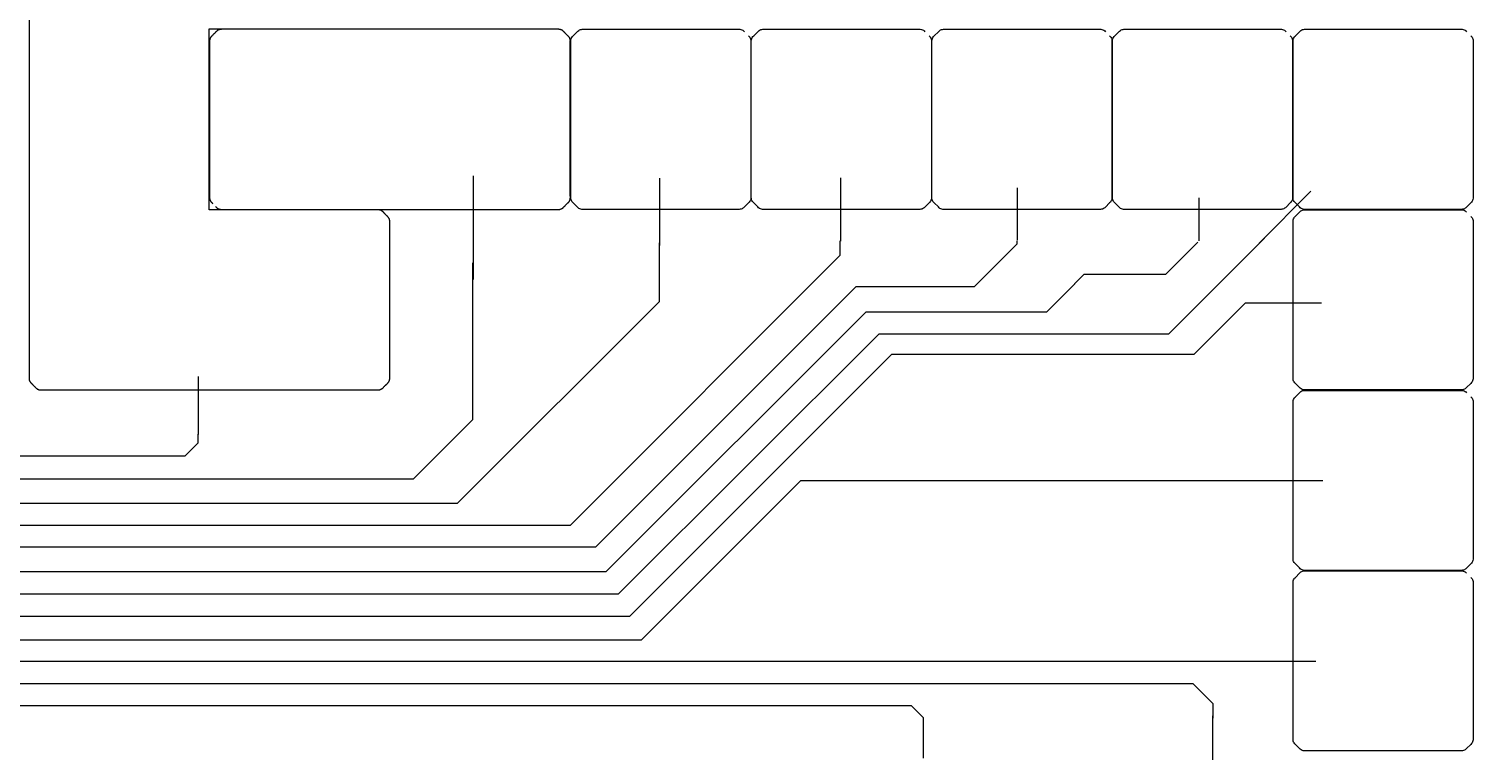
# Model space of a CAD drawing. Header units: millimetres. Extents: x -57500 to 57500, y -57500 to 57500.
# Drawn here: x -15085 to 993, y 1005 to 9047 of the extents above; entities that cross this region are included whole.
import ezdxf

# ---------------------------------------------------------------- set-up
doc = ezdxf.new("R2010")
doc.units = ezdxf.units.MM

msp = doc.modelspace()

# ---------------------------------------------------------------- linework, layer by layer
for p, q in [((-15082.478, 10924.507), (-15082.478, 5155.487)), ((-13077.478, 7032.497), (-13077.478, 9047.497)), ((-13077.478, 9047.497), (-11250.381, 9047.497)), ((-13012.531, 9003.42), (-13015.741, 9000.197)), ((-13009.251, 9006.734), (-13012.531, 9003.42)), ((-13006.016, 9010.032), (-13009.251, 9006.734)), ((-13002.945, 9013.205), (-13006.016, 9010.032)), ((-13000.15, 9016.148), (-13002.945, 9013.205)), ((-12997.627, 9018.828), (-13000.15, 9016.148)), ((-12995.232, 9021.3), (-12997.627, 9018.828)), ((-12992.813, 9023.624), (-12995.232, 9021.3)), ((-12990.216, 9025.859), (-12992.813, 9023.624)), ((-12987.29, 9028.065), (-12990.216, 9025.859)), ((-12983.898, 9030.294), (-12987.29, 9028.065)), ((-12980.082, 9032.519), (-12983.898, 9030.294)), ((-12975.996, 9034.662), (-12980.082, 9032.519)), ((-12971.795, 9036.645), (-12975.996, 9034.662)), ((-12967.634, 9038.388), (-12971.795, 9036.645)), ((-12963.667, 9039.815), (-12967.634, 9038.388)), ((-12960.01, 9040.865), (-12963.667, 9039.815)), ((-12956.584, 9041.576), (-12960.01, 9040.865)), ((-12953.248, 9042.018), (-12956.584, 9041.576)), ((-12949.861, 9042.257), (-12953.248, 9042.018)), ((-12946.282, 9042.362), (-12949.861, 9042.257)), ((-12942.372, 9042.4), (-12946.282, 9042.362)), ((-12938.025, 9042.423), (-12942.372, 9042.4)), ((-12933.228, 9042.438), (-12938.025, 9042.423)), ((-12927.977, 9042.446), (-12933.228, 9042.438)), ((-12922.269, 9042.45), (-12927.977, 9042.446)), ((-12916.101, 9042.451), (-12922.269, 9042.45)), ((-9236.021, 9042.451), (-12916.101, 9042.451)), ((-11250.381, 9047.497), (-11241.998, 9047.495)), ((-11241.998, 9047.495), (-11234.47, 9047.491)), ((-11234.47, 9047.491), (-11227.747, 9047.484)), ((-11227.747, 9047.484), (-11221.781, 9047.474)), ((-11221.781, 9047.474), (-11216.524, 9047.458)), ((-11216.524, 9047.458), (-11211.926, 9047.437)), ((-11211.926, 9047.437), (-11207.939, 9047.409)), ((-11207.939, 9047.409), (-11204.512, 9047.376)), ((-11204.512, 9047.376), (-11201.573, 9047.342)), ((-11201.573, 9047.342), (-11199.042, 9047.317)), ((-11199.042, 9047.317), (-11196.84, 9047.31)), ((-11196.84, 9047.31), (-11194.886, 9047.331)), ((-11194.886, 9047.331), (-11193.103, 9047.387)), ((-11193.103, 9047.387), (-11191.409, 9047.488)), ((-11191.409, 9047.488), (-11189.726, 9047.642)), ((-9225.225, 9042.452), (-9236.021, 9042.451)), ((-9215.704, 9042.454), (-9225.225, 9042.452)), ((-9207.375, 9042.459), (-9215.704, 9042.454)), ((-9200.154, 9042.469), (-9207.375, 9042.459)), ((-9193.959, 9042.484), (-9200.154, 9042.469)), ((-9188.7, 9042.503), (-9193.959, 9042.484)), ((-9184.211, 9042.484), (-9188.7, 9042.503)), ((-9180.266, 9042.36), (-9184.211, 9042.484)), ((-9176.644, 9042.063), (-9180.266, 9042.36)), ((-9173.118, 9041.522), (-9176.644, 9042.063)), ((-9169.466, 9040.67), (-9173.118, 9041.522)), ((-9165.507, 9039.453), (-9169.466, 9040.67)), ((-9161.311, 9037.912), (-9165.507, 9039.453)), ((-9157.039, 9036.118), (-9161.311, 9037.912)), ((-9152.848, 9034.143), (-9157.039, 9036.118)), ((-9148.897, 9032.059), (-9152.848, 9034.143)), ((-9145.345, 9029.938), (-9148.897, 9032.059)), ((-9142.277, 9027.821), (-9145.345, 9029.938)), ((-9139.575, 9025.665), (-9142.277, 9027.821)), ((-9137.086, 9023.415), (-9139.575, 9025.665)), ((-9134.658, 9021.012), (-9137.086, 9023.415)), ((-9132.138, 9018.402), (-9134.658, 9021.012)), ((-9129.378, 9015.529), (-9132.138, 9018.402)), ((-9126.333, 9012.404), (-9129.378, 9015.529)), ((-9123.109, 9009.13), (-9126.333, 9012.404)), ((-9119.823, 9005.815), (-9123.109, 9009.13)), ((-9116.588, 9002.568), (-9119.823, 9005.815)), ((-9025.828, 8970.157), (-8979.694, 9016.291)), ((-8979.694, 9016.291), (-8972.262, 9023.704)), ((-8972.262, 9023.704), (-8964.043, 9030.255)), ((-8964.043, 9030.255), (-8954.926, 9035.538)), ((-8954.926, 9035.538), (-8945.076, 9039.406)), ((-8945.076, 9039.406), (-8934.607, 9041.774)), ((-8934.607, 9041.774), (-8923.912, 9042.501)), ((-8923.912, 9042.501), (-7182.861, 9042.501)), ((-7182.861, 9042.501), (-7171.053, 9042.419)), ((-7171.053, 9042.419), (-7159.365, 9040.624)), ((-7159.365, 9040.624), (-7148.074, 9036.918)), ((-7148.074, 9036.918), (-7137.581, 9031.361)), ((-7137.581, 9031.361), (-7128.193, 9024.179)), ((-7128.193, 9024.179), (-7119.823, 9015.85)), ((-7015.828, 8970.157), (-6969.694, 9016.291)), ((-6969.694, 9016.291), (-6962.262, 9023.704)), ((-6962.262, 9023.704), (-6954.043, 9030.255)), ((-6954.043, 9030.255), (-6944.926, 9035.538)), ((-6944.926, 9035.538), (-6935.076, 9039.406)), ((-6935.076, 9039.406), (-6924.607, 9041.774)), ((-6924.607, 9041.774), (-6913.912, 9042.501)), ((-6913.912, 9042.501), (-5172.861, 9042.501)), ((-5172.861, 9042.501), (-5161.053, 9042.419)), ((-5161.053, 9042.419), (-5149.365, 9040.624)), ((-5149.365, 9040.624), (-5138.074, 9036.918)), ((-5138.074, 9036.918), (-5127.581, 9031.361)), ((-5127.581, 9031.361), (-5118.193, 9024.179)), ((-5118.193, 9024.179), (-5109.823, 9015.85)), ((-5005.828, 8970.157), (-4959.694, 9016.291)), ((-4959.694, 9016.291), (-4952.262, 9023.704)), ((-4952.262, 9023.704), (-4944.043, 9030.255)), ((-4944.043, 9030.255), (-4934.926, 9035.538)), ((-4934.926, 9035.538), (-4925.076, 9039.406)), ((-4925.076, 9039.406), (-4914.607, 9041.774)), ((-4914.607, 9041.774), (-4903.912, 9042.501)), ((-4903.912, 9042.501), (-3162.861, 9042.501)), ((-3162.861, 9042.501), (-3151.053, 9042.419)), ((-3151.053, 9042.419), (-3139.365, 9040.624)), ((-3139.365, 9040.624), (-3128.074, 9036.918)), ((-3128.074, 9036.918), (-3117.581, 9031.361)), ((-3117.581, 9031.361), (-3108.193, 9024.179)), ((-3108.193, 9024.179), (-3099.823, 9015.85)), ((-2995.828, 8970.157), (-2949.694, 9016.291)), ((-2949.694, 9016.291), (-2942.262, 9023.704)), ((-2942.262, 9023.704), (-2934.043, 9030.255)), ((-2934.043, 9030.255), (-2924.926, 9035.538)), ((-2924.926, 9035.538), (-2915.076, 9039.406)), ((-2915.076, 9039.406), (-2904.607, 9041.774)), ((-2904.607, 9041.774), (-2893.912, 9042.501)), ((-2893.912, 9042.501), (-1152.861, 9042.501)), ((-1152.861, 9042.501), (-1141.053, 9042.419)), ((-1141.053, 9042.419), (-1129.365, 9040.624)), ((-1129.365, 9040.624), (-1118.074, 9036.918)), ((-1118.074, 9036.918), (-1107.581, 9031.361)), ((-1107.581, 9031.361), (-1098.193, 9024.179)), ((-1098.193, 9024.179), (-1089.823, 9015.85)), ((-985.828, 8970.157), (-939.694, 9016.291)), ((-939.694, 9016.291), (-932.262, 9023.704)), ((-932.262, 9023.704), (-924.043, 9030.255)), ((-924.043, 9030.255), (-914.926, 9035.538)), ((-914.926, 9035.538), (-905.076, 9039.406)), ((-905.076, 9039.406), (-894.607, 9041.774)), ((-894.607, 9041.774), (-883.912, 9042.501)), ((-883.912, 9042.501), (857.139, 9042.501)), ((857.139, 9042.501), (868.947, 9042.419)), ((868.947, 9042.419), (880.635, 9040.624)), ((880.635, 9040.624), (891.926, 9036.918)), ((891.926, 9036.918), (902.419, 9031.361)), ((902.419, 9031.361), (911.807, 9024.179)), ((911.807, 9024.179), (920.177, 9015.85)), ((-13072.844, 8916.383), (-13072.967, 8911.502)), ((-13072.967, 8911.502), (-13072.942, 8905.038)), ((-13072.942, 8905.038), (-13072.832, 8896.275)), ((-13072.51, 8920.395), (-13072.844, 8916.383)), ((-13072.832, 8896.275), (-13072.703, 8884.498)), ((-13072.703, 8884.498), (-13072.605, 8869.021)), ((-13072.605, 8869.021), (-13072.541, 8849.256)), ((-13072.541, 8849.256), (-13072.503, 8824.639)), ((-13071.899, 8924.252), (-13072.51, 8920.395)), ((-13070.98, 8928.418), (-13071.899, 8924.252)), ((-13069.795, 8932.8), (-13070.98, 8928.418)), ((-13068.393, 8937.234), (-13069.795, 8932.8)), ((-13066.824, 8941.553), (-13068.393, 8937.234)), ((-13065.139, 8945.593), (-13066.824, 8941.553)), ((-13063.386, 8949.192), (-13065.139, 8945.593)), ((-13061.569, 8952.329), (-13063.386, 8949.192)), ((-13059.639, 8955.14), (-13061.569, 8952.329)), ((-13057.547, 8957.772), (-13059.639, 8955.14)), ((-13055.24, 8960.371), (-13057.547, 8957.772)), ((-13052.669, 8963.082), (-13055.24, 8960.371)), ((-13049.792, 8966.036), (-13052.669, 8963.082)), ((-13046.664, 8969.216), (-13049.792, 8966.036)), ((-13043.399, 8972.512), (-13046.664, 8969.216)), ((-13040.112, 8975.816), (-13043.399, 8972.512)), ((-13036.917, 8979.017), (-13040.112, 8975.816)), ((-13033.929, 8982.006), (-13036.917, 8979.017)), ((-13028.751, 8987.184), (-13033.929, 8982.006)), ((-13026.379, 8989.557), (-13028.751, 8987.184)), ((-13023.999, 8991.936), (-13026.379, 8989.557)), ((-13018.762, 8997.173), (-13023.999, 8991.936)), ((-13015.741, 9000.197), (-13018.762, 8997.173)), ((-9113.522, 8999.499), (-9116.588, 9002.568)), ((-9092.232, 8978.209), (-9113.522, 8999.499)), ((-9088.948, 8974.923), (-9092.232, 8978.209)), ((-9085.657, 8971.631), (-9088.948, 8974.923)), ((-9082.474, 8968.444), (-9085.657, 8971.631)), ((-9079.509, 8965.474), (-9082.474, 8968.444)), ((-9076.837, 8962.774), (-9079.509, 8965.474)), ((-9074.426, 8960.223), (-9076.837, 8962.774)), ((-9072.223, 8957.673), (-9074.426, 8960.223)), ((-9070.176, 8954.976), (-9072.223, 8957.673)), ((-9068.233, 8951.982), (-9070.176, 8954.976)), ((-9066.344, 8948.546), (-9068.233, 8951.982)), ((-9064.499, 8944.642), (-9066.344, 8948.546)), ((-9062.751, 8940.421), (-9064.499, 8944.642)), ((-9061.159, 8936.048), (-9062.751, 8940.421)), ((-9059.78, 8931.686), (-9061.159, 8936.048)), ((-9058.672, 8927.501), (-9059.78, 8931.686)), ((-9057.888, 8923.645), (-9058.672, 8927.501)), ((-9057.413, 8920.1), (-9057.888, 8923.645)), ((-9057.479, 8868.688), (-9057.478, 8877.486)), ((-9057.479, 7336.563), (-9057.479, 8868.688)), ((-9057.478, 8877.486), (-9057.473, 8885.04)), ((-9057.473, 8885.04), (-9057.456, 8891.514)), ((-9057.456, 8891.514), (-9057.423, 8897.07)), ((-9057.423, 8897.07), (-9057.367, 8901.871)), ((-9057.182, 8916.719), (-9057.413, 8920.1)), ((-9057.367, 8901.871), (-9057.283, 8906.081)), ((-9057.283, 8906.081), (-9057.184, 8909.859)), ((-9057.184, 8909.859), (-9057.128, 8913.356)), ((-9057.128, 8913.356), (-9057.182, 8916.719)), ((-9052.479, 8907.119), (-9052.397, 8918.927)), ((-9052.479, 7166.069), (-9052.479, 8907.119)), ((-9052.397, 8918.927), (-9050.602, 8930.615)), ((-9050.602, 8930.615), (-9046.896, 8941.906)), ((-9046.896, 8941.906), (-9041.339, 8952.399)), ((-9041.339, 8952.399), (-9034.157, 8961.787)), ((-9034.157, 8961.787), (-9025.828, 8970.157)), ((-7073.689, 8969.716), (-7066.277, 8962.284)), ((-7066.277, 8962.284), (-7059.725, 8954.065)), ((-7059.725, 8954.065), (-7054.442, 8944.948)), ((-7054.442, 8944.948), (-7050.575, 8935.098)), ((-7050.575, 8935.098), (-7048.206, 8924.629)), ((-7048.206, 8924.629), (-7047.479, 8913.934)), ((-7047.479, 8913.934), (-7047.479, 7172.883)), ((-7042.479, 8907.119), (-7042.397, 8918.927)), ((-7042.479, 7166.069), (-7042.479, 8907.119)), ((-7042.397, 8918.927), (-7040.602, 8930.615)), ((-7040.602, 8930.615), (-7036.896, 8941.906)), ((-7036.896, 8941.906), (-7031.339, 8952.399)), ((-7031.339, 8952.399), (-7024.157, 8961.787)), ((-7024.157, 8961.787), (-7015.828, 8970.157)), ((-5063.689, 8969.716), (-5056.277, 8962.284)), ((-5056.277, 8962.284), (-5049.725, 8954.065)), ((-5049.725, 8954.065), (-5044.442, 8944.948)), ((-5044.442, 8944.948), (-5040.575, 8935.098)), ((-5040.575, 8935.098), (-5038.206, 8924.629)), ((-5038.206, 8924.629), (-5037.479, 8913.934)), ((-5037.479, 8913.934), (-5037.479, 7172.883)), ((-5032.479, 8907.119), (-5032.397, 8918.927)), ((-5032.479, 7166.069), (-5032.479, 8907.119)), ((-5032.397, 8918.927), (-5030.602, 8930.615)), ((-5030.602, 8930.615), (-5026.896, 8941.906)), ((-5026.896, 8941.906), (-5021.339, 8952.399)), ((-5021.339, 8952.399), (-5014.157, 8961.787)), ((-5014.157, 8961.787), (-5005.828, 8970.157)), ((-3053.689, 8969.716), (-3046.277, 8962.284)), ((-3046.277, 8962.284), (-3039.725, 8954.065)), ((-3039.725, 8954.065), (-3034.442, 8944.948)), ((-3034.442, 8944.948), (-3030.575, 8935.098)), ((-3030.575, 8935.098), (-3028.206, 8924.629)), ((-3028.206, 8924.629), (-3027.479, 8913.934)), ((-3027.479, 8913.934), (-3027.479, 7172.883)), ((-3022.479, 8907.119), (-3022.397, 8918.927)), ((-3022.479, 7166.069), (-3022.479, 8907.119)), ((-3022.397, 8918.927), (-3020.602, 8930.615)), ((-3020.602, 8930.615), (-3016.896, 8941.906)), ((-3016.896, 8941.906), (-3011.339, 8952.399)), ((-3011.339, 8952.399), (-3004.157, 8961.787)), ((-3004.157, 8961.787), (-2995.828, 8970.157)), ((-1043.689, 8969.716), (-1036.277, 8962.284)), ((-1036.277, 8962.284), (-1029.725, 8954.065)), ((-1029.725, 8954.065), (-1024.442, 8944.948)), ((-1024.442, 8944.948), (-1020.575, 8935.098)), ((-1020.575, 8935.098), (-1018.206, 8924.629)), ((-1018.206, 8924.629), (-1017.479, 8913.934)), ((-1017.479, 8913.934), (-1017.479, 7172.883)), ((-1012.479, 8907.119), (-1012.397, 8918.927)), ((-1012.479, 7166.069), (-1012.479, 8907.119)), ((-1012.397, 8918.927), (-1010.602, 8930.615)), ((-1010.602, 8930.615), (-1006.896, 8941.906)), ((-1006.896, 8941.906), (-1001.339, 8952.399)), ((-1001.339, 8952.399), (-994.157, 8961.787)), ((-994.157, 8961.787), (-985.828, 8970.157)), ((966.311, 8969.716), (973.723, 8962.284)), ((973.723, 8962.284), (980.275, 8954.065)), ((980.275, 8954.065), (985.558, 8944.948)), ((985.558, 8944.948), (989.425, 8935.098)), ((989.425, 8935.098), (991.794, 8924.629)), ((991.794, 8924.629), (992.521, 8913.934)), ((992.521, 8913.934), (992.521, 7172.883)), ((-13072.503, 8824.639), (-13072.485, 8794.602)), ((-13072.485, 8794.602), (-13072.48, 8758.581)), ((-13072.48, 8758.581), (-13072.479, 8716.015)), ((-13072.479, 8716.015), (-13072.479, 7205.577)), ((-10139.7, 7412), (-10139.7, 6255.8)), ((-9057.476, 7298.14), (-9057.479, 7336.563)), ((-9057.464, 7265.915), (-9057.476, 7298.14)), ((-9057.435, 7239.322), (-9057.464, 7265.915)), ((-9057.381, 7217.795), (-9057.435, 7239.322)), ((-8065.15, 7385.5), (-8065.15, 6633.75)), ((-6051.35, 7389.7), (-6051.35, 6684.3)), ((-4084.1, 7278.4), (-4084.1, 6694.9)), ((-1389.705, 6661.495), (-812.695, 7238.505)), ((-13072.739, 7171.426), (-13072.819, 7167.841)), ((-13072.819, 7167.841), (-13072.814, 7164.444)), ((-13072.814, 7164.444), (-13072.658, 7161.088)), ((-13072.64, 7175.349), (-13072.739, 7171.426)), ((-13072.658, 7161.088), (-13072.282, 7157.622)), ((-13072.568, 7179.762), (-13072.64, 7175.349)), ((-13072.521, 7184.829), (-13072.568, 7179.762)), ((-13072.494, 7190.711), (-13072.521, 7184.829)), ((-13072.483, 7197.573), (-13072.494, 7190.711)), ((-13072.479, 7205.577), (-13072.483, 7197.573)), ((-13072.282, 7157.622), (-13071.622, 7153.898)), ((-13071.622, 7153.898), (-13070.631, 7149.822)), ((-13070.631, 7149.822), (-13069.347, 7145.508)), ((-13069.347, 7145.508), (-13067.828, 7141.12)), ((-13067.828, 7141.12), (-13066.133, 7136.823)), ((-13066.133, 7136.823), (-13064.318, 7132.78)), ((-13064.318, 7132.78), (-13062.441, 7129.155)), ((-13062.441, 7129.155), (-13060.524, 7126.011)), ((-13060.524, 7126.011), (-13058.522, 7123.22)), ((-13058.522, 7123.22), (-13056.384, 7120.632)), ((-13056.384, 7120.632), (-13054.057, 7118.099)), ((-13054.057, 7118.099), (-13051.49, 7115.473)), ((-13051.49, 7115.473), (-13048.633, 7112.608)), ((-13048.633, 7112.608), (-13045.503, 7109.474)), ((-13045.503, 7109.474), (-13042.181, 7106.15)), ((-13042.181, 7106.15), (-13038.751, 7102.719)), ((-13038.751, 7102.719), (-13035.297, 7099.264)), ((-9122.736, 7071.104), (-9119.47, 7074.421)), ((-9119.47, 7074.421), (-9116.203, 7077.713)), ((-9116.203, 7077.713), (-9113.051, 7080.874)), ((-9113.051, 7080.874), (-9110.131, 7083.795)), ((-9110.131, 7083.795), (-9107.496, 7086.429)), ((-9107.496, 7086.429), (-9094.935, 7098.99)), ((-9094.935, 7098.99), (-9091.855, 7102.073)), ((-9091.855, 7102.073), (-9088.612, 7105.325)), ((-9088.612, 7105.325), (-9085.32, 7108.639)), ((-9085.32, 7108.639), (-9082.093, 7111.904)), ((-9082.093, 7111.904), (-9079.047, 7115.011)), ((-9079.047, 7115.011), (-9076.286, 7117.864)), ((-9076.286, 7117.864), (-9073.821, 7120.516)), ((-9073.821, 7120.516), (-9071.601, 7123.11)), ((-9071.601, 7123.11), (-9069.576, 7125.792)), ((-9069.576, 7125.792), (-9067.694, 7128.709)), ((-9067.694, 7128.709), (-9065.906, 7132.007)), ((-9065.906, 7132.007), (-9064.174, 7135.788)), ((-9064.174, 7135.788), (-9062.527, 7139.953)), ((-9062.527, 7139.953), (-9061.015, 7144.335)), ((-9061.015, 7144.335), (-9059.689, 7148.769)), ((-9059.689, 7148.769), (-9058.598, 7153.089)), ((-9058.598, 7153.089), (-9057.793, 7157.13)), ((-9057.793, 7157.13), (-9057.294, 7160.962)), ((-9057.297, 7200.768), (-9057.381, 7217.795)), ((-9057.176, 7187.673), (-9057.297, 7200.768)), ((-9057.294, 7160.962), (-9057.046, 7165.218)), ((-9057.052, 7177.858), (-9057.176, 7187.673)), ((-9056.987, 7170.611), (-9057.052, 7177.858)), ((-9057.046, 7165.218), (-9056.987, 7170.611)), ((-9051.752, 7155.373), (-9052.479, 7166.069)), ((-9049.384, 7144.905), (-9051.752, 7155.373)), ((-9045.516, 7135.055), (-9049.384, 7144.905)), ((-9040.233, 7125.937), (-9045.516, 7135.055)), ((-9033.682, 7117.718), (-9040.233, 7125.937)), ((-9026.269, 7110.286), (-9033.682, 7117.718)), ((-8980.135, 7064.152), (-9026.269, 7110.286)), ((-7074.13, 7109.845), (-7120.264, 7063.711)), ((-7065.801, 7118.215), (-7074.13, 7109.845)), ((-7058.619, 7127.603), (-7065.801, 7118.215)), ((-7053.062, 7138.096), (-7058.619, 7127.603)), ((-7049.357, 7149.387), (-7053.062, 7138.096)), ((-7047.562, 7161.075), (-7049.357, 7149.387)), ((-7047.479, 7172.883), (-7047.562, 7161.075)), ((-7041.752, 7155.373), (-7042.479, 7166.069)), ((-7039.384, 7144.905), (-7041.752, 7155.373)), ((-7035.516, 7135.055), (-7039.384, 7144.905)), ((-7030.233, 7125.937), (-7035.516, 7135.055)), ((-7023.682, 7117.718), (-7030.233, 7125.937)), ((-7016.269, 7110.286), (-7023.682, 7117.718)), ((-6970.135, 7064.152), (-7016.269, 7110.286)), ((-5064.13, 7109.845), (-5110.264, 7063.711)), ((-5055.801, 7118.215), (-5064.13, 7109.845)), ((-5048.619, 7127.603), (-5055.801, 7118.215)), ((-5043.062, 7138.096), (-5048.619, 7127.603)), ((-5039.357, 7149.387), (-5043.062, 7138.096)), ((-5037.562, 7161.075), (-5039.357, 7149.387)), ((-5037.479, 7172.883), (-5037.562, 7161.075)), ((-5031.752, 7155.373), (-5032.479, 7166.069)), ((-5029.384, 7144.905), (-5031.752, 7155.373)), ((-5025.516, 7135.055), (-5029.384, 7144.905)), ((-5020.233, 7125.937), (-5025.516, 7135.055)), ((-5013.682, 7117.718), (-5020.233, 7125.937)), ((-5006.269, 7110.286), (-5013.682, 7117.718)), ((-4960.135, 7064.152), (-5006.269, 7110.286)), ((-3054.13, 7109.845), (-3100.264, 7063.711)), ((-3045.801, 7118.215), (-3054.13, 7109.845)), ((-3038.619, 7127.603), (-3045.801, 7118.215)), ((-3033.062, 7138.096), (-3038.619, 7127.603)), ((-3029.357, 7149.387), (-3033.062, 7138.096)), ((-3027.562, 7161.075), (-3029.357, 7149.387)), ((-3027.479, 7172.883), (-3027.562, 7161.075)), ((-3021.752, 7155.373), (-3022.479, 7166.069)), ((-3019.384, 7144.905), (-3021.752, 7155.373)), ((-3015.516, 7135.055), (-3019.384, 7144.905)), ((-3010.233, 7125.937), (-3015.516, 7135.055)), ((-3003.682, 7117.718), (-3010.233, 7125.937)), ((-2996.269, 7110.286), (-3003.682, 7117.718)), ((-2950.135, 7064.152), (-2996.269, 7110.286)), ((-2061.6, 7167.75), (-2061.6, 6687.8)), ((-1044.13, 7109.845), (-1090.264, 7063.711)), ((-1035.801, 7118.215), (-1044.13, 7109.845)), ((-1028.619, 7127.603), (-1035.801, 7118.215)), ((-1023.062, 7138.096), (-1028.619, 7127.603)), ((-1019.357, 7149.387), (-1023.062, 7138.096)), ((-1017.562, 7161.075), (-1019.357, 7149.387)), ((-1017.479, 7172.883), (-1017.562, 7161.075)), ((-1011.752, 7155.373), (-1012.479, 7166.069)), ((-1009.384, 7144.905), (-1011.752, 7155.373)), ((-1005.516, 7135.055), (-1009.384, 7144.905)), ((-1000.233, 7125.937), (-1005.516, 7135.055)), ((-993.682, 7117.718), (-1000.233, 7125.937)), ((-986.269, 7110.286), (-993.682, 7117.718)), ((-940.135, 7064.152), (-986.269, 7110.286)), ((965.87, 7109.845), (919.736, 7063.711)), ((974.199, 7118.215), (965.87, 7109.845)), ((981.381, 7127.603), (974.199, 7118.215)), ((986.938, 7138.096), (981.381, 7127.603)), ((990.643, 7149.387), (986.938, 7138.096)), ((992.438, 7161.075), (990.643, 7149.387)), ((992.521, 7172.883), (992.438, 7161.075)), ((-11259.666, 7032.497), (-13077.478, 7032.497)), ((-13008.484, 7072.451), (-13003.295, 7067.223)), ((-13003.295, 7067.223), (-12998.879, 7062.764)), ((-12998.879, 7062.764), (-12994.994, 7058.944)), ((-12994.994, 7058.944), (-12991.397, 7055.634)), ((-12991.397, 7055.634), (-12987.845, 7052.705)), ((-12987.845, 7052.705), (-12984.099, 7050.026)), ((-12984.099, 7050.026), (-12980.032, 7047.521)), ((-12980.032, 7047.521), (-12975.749, 7045.221)), ((-12975.749, 7045.221), (-12971.383, 7043.164)), ((-12971.383, 7043.164), (-12967.064, 7041.394)), ((-12967.064, 7041.394), (-12962.924, 7039.949)), ((-12962.924, 7039.949), (-12959.087, 7038.871)), ((-12959.087, 7038.871), (-12955.509, 7038.144)), ((-12955.509, 7038.144), (-12951.973, 7037.703)), ((-12951.973, 7037.703), (-12948.256, 7037.478)), ((-12948.256, 7037.478), (-12944.132, 7037.402)), ((-12944.132, 7037.402), (-12939.379, 7037.406)), ((-12939.379, 7037.406), (-12933.78, 7037.425)), ((-12933.78, 7037.425), (-12927.209, 7037.438)), ((-12927.209, 7037.438), (-12919.58, 7037.445)), ((-12919.58, 7037.445), (-12910.811, 7037.449)), ((-12910.811, 7037.449), (-12900.819, 7037.451)), ((-12900.819, 7037.451), (-9211.479, 7037.451)), ((-11250.381, 7032.498), (-11259.666, 7032.497)), ((-11241.998, 7032.499), (-11250.381, 7032.498)), ((-11234.47, 7032.503), (-11241.998, 7032.499)), ((-11227.747, 7032.51), (-11234.47, 7032.503)), ((-11221.781, 7032.521), (-11227.747, 7032.51)), ((-11216.524, 7032.536), (-11221.781, 7032.521)), ((-11211.926, 7032.558), (-11216.524, 7032.536)), ((-11207.939, 7032.585), (-11211.926, 7032.558)), ((-11204.512, 7032.619), (-11207.939, 7032.585)), ((-11201.573, 7032.653), (-11204.512, 7032.619)), ((-11199.042, 7032.677), (-11201.573, 7032.653)), ((-11196.84, 7032.684), (-11199.042, 7032.677)), ((-11194.886, 7032.664), (-11196.84, 7032.684)), ((-11193.103, 7032.608), (-11194.886, 7032.664)), ((-11191.409, 7032.507), (-11193.103, 7032.608)), ((-11189.726, 7032.352), (-11191.409, 7032.507)), ((-11187.974, 7032.135), (-11189.726, 7032.352)), ((-11186.107, 7031.851), (-11187.974, 7032.135)), ((-11184.148, 7031.506), (-11186.107, 7031.851)), ((-11182.127, 7031.11), (-11184.148, 7031.506)), ((-11180.078, 7030.67), (-11182.127, 7031.11)), ((-11178.032, 7030.193), (-11180.078, 7030.67)), ((-11176.02, 7029.688), (-11178.032, 7030.193)), ((-11174.075, 7029.162), (-11176.02, 7029.688)), ((-11172.227, 7028.624), (-11174.075, 7029.162)), ((-11170.508, 7028.08), (-11172.227, 7028.624)), ((-11168.907, 7027.521), (-11170.508, 7028.08)), ((-11167.386, 7026.926), (-11168.907, 7027.521)), ((-11165.905, 7026.272), (-11167.386, 7026.926)), ((-11164.422, 7025.537), (-11165.905, 7026.272)), ((-11162.899, 7024.699), (-11164.422, 7025.537)), ((-11161.294, 7023.735), (-11162.899, 7024.699)), ((-11159.569, 7022.623), (-11161.294, 7023.735)), ((-11157.682, 7021.342), (-11159.569, 7022.623)), ((-11155.606, 7019.875), (-11157.682, 7021.342)), ((-11153.366, 7018.241), (-11155.606, 7019.875)), ((-11151.005, 7016.466), (-11153.366, 7018.241)), ((-11148.563, 7014.577), (-11151.005, 7016.466)), ((-11146.083, 7012.601), (-11148.563, 7014.577)), ((-11143.606, 7010.565), (-11146.083, 7012.601)), ((-11141.173, 7008.495), (-11143.606, 7010.565)), ((-11138.827, 7006.419), (-11141.173, 7008.495)), ((-11136.607, 7004.362), (-11138.827, 7006.419)), ((-11134.526, 7002.333), (-11136.607, 7004.362)), ((-11132.542, 7000.309), (-11134.526, 7002.333)), ((-11130.614, 6998.265), (-11132.542, 7000.309)), ((-11128.697, 6996.178), (-11130.614, 6998.265)), ((-11126.75, 6994.022), (-11128.697, 6996.178)), ((-11124.727, 6991.772), (-11126.75, 6994.022)), ((-11122.587, 6989.404), (-11124.727, 6991.772)), ((-11120.286, 6986.893), (-11122.587, 6989.404)), ((-11117.786, 6984.219), (-11120.286, 6986.893)), ((-11115.1, 6981.399), (-11117.786, 6984.219)), ((-11112.273, 6978.479), (-11115.1, 6981.399)), ((-11109.35, 6975.5), (-11112.273, 6978.479)), ((-11106.376, 6972.508), (-11109.35, 6975.5)), ((-11103.396, 6969.544), (-11106.376, 6972.508)), ((-11100.456, 6966.654), (-11103.396, 6969.544)), ((-11097.601, 6963.879), (-11100.456, 6966.654)), ((-11094.875, 6961.264), (-11097.601, 6963.879)), ((-11092.312, 6958.832), (-11094.875, 6961.264)), ((-11089.907, 6956.532), (-11092.312, 6958.832)), ((-11087.647, 6954.303), (-11089.907, 6956.532)), ((-11085.52, 6952.08), (-11087.647, 6954.303)), ((-11083.513, 6949.802), (-11085.52, 6952.08)), ((-11081.613, 6947.404), (-11083.513, 6949.802)), ((-11079.808, 6944.825), (-11081.613, 6947.404)), ((-11078.084, 6942), (-11079.808, 6944.825)), ((-11076.43, 6938.868), (-11078.084, 6942)), ((-11074.845, 6935.426), (-11076.43, 6938.868)), ((-11073.344, 6931.74), (-11074.845, 6935.426)), ((-11071.945, 6927.877), (-11073.344, 6931.74)), ((-11070.663, 6923.908), (-11071.945, 6927.877)), ((-11069.515, 6919.901), (-11070.663, 6923.908)), ((-11068.516, 6915.926), (-11069.515, 6919.901)), ((-11067.683, 6912.051), (-11068.516, 6915.926)), ((-9211.479, 7037.451), (-9205.485, 7037.453)), ((-9205.485, 7037.453), (-9199.95, 7037.459)), ((-9199.95, 7037.459), (-9194.869, 7037.469)), ((-9194.869, 7037.469), (-9190.242, 7037.487)), ((-9190.242, 7037.487), (-9186.065, 7037.513)), ((-9186.065, 7037.513), (-9182.296, 7037.568)), ((-9182.296, 7037.568), (-9178.807, 7037.716)), ((-9178.807, 7037.716), (-9175.455, 7038.023)), ((-9175.455, 7038.023), (-9172.101, 7038.559)), ((-9172.101, 7038.559), (-9168.605, 7039.39)), ((-9168.605, 7039.39), (-9164.83, 7040.583)), ((-9164.83, 7040.583), (-9160.771, 7042.138)), ((-9160.771, 7042.138), (-9156.577, 7043.981)), ((-9156.577, 7043.981), (-9152.401, 7046.033)), ((-9152.401, 7046.033), (-9148.398, 7048.216)), ((-9148.398, 7048.216), (-9144.725, 7050.452)), ((-9144.725, 7050.452), (-9141.517, 7052.669)), ((-9141.517, 7052.669), (-9138.733, 7054.879)), ((-9138.733, 7054.879), (-9136.221, 7057.14)), ((-9136.221, 7057.14), (-9133.829, 7059.513)), ((-9133.829, 7059.513), (-9131.404, 7062.057)), ((-9131.404, 7062.057), (-9128.794, 7064.83)), ((-9128.794, 7064.83), (-9125.883, 7067.871)), ((-9125.883, 7067.871), (-9122.736, 7071.104)), ((-8971.766, 7055.823), (-8980.135, 7064.152)), ((-8962.377, 7048.641), (-8971.766, 7055.823)), ((-8951.884, 7043.084), (-8962.377, 7048.641)), ((-8940.593, 7039.379), (-8951.884, 7043.084)), ((-8928.905, 7037.584), (-8940.593, 7039.379)), ((-8917.098, 7037.501), (-8928.905, 7037.584)), ((-7176.047, 7037.501), (-8917.098, 7037.501)), ((-7165.351, 7038.228), (-7176.047, 7037.501)), ((-7154.883, 7040.597), (-7165.351, 7038.228)), ((-7145.033, 7044.464), (-7154.883, 7040.597)), ((-7135.915, 7049.747), (-7145.033, 7044.464)), ((-7127.696, 7056.299), (-7135.915, 7049.747)), ((-7120.264, 7063.711), (-7127.696, 7056.299)), ((-6961.766, 7055.823), (-6970.135, 7064.152)), ((-6952.377, 7048.641), (-6961.766, 7055.823)), ((-6941.884, 7043.084), (-6952.377, 7048.641)), ((-6930.593, 7039.379), (-6941.884, 7043.084)), ((-6918.905, 7037.584), (-6930.593, 7039.379)), ((-6907.098, 7037.501), (-6918.905, 7037.584)), ((-5166.047, 7037.501), (-6907.098, 7037.501)), ((-5155.351, 7038.228), (-5166.047, 7037.501)), ((-5144.883, 7040.597), (-5155.351, 7038.228)), ((-5135.033, 7044.464), (-5144.883, 7040.597)), ((-5125.915, 7049.747), (-5135.033, 7044.464)), ((-5117.696, 7056.299), (-5125.915, 7049.747)), ((-5110.264, 7063.711), (-5117.696, 7056.299)), ((-4951.766, 7055.823), (-4960.135, 7064.152)), ((-4942.377, 7048.641), (-4951.766, 7055.823)), ((-4931.884, 7043.084), (-4942.377, 7048.641)), ((-4920.593, 7039.379), (-4931.884, 7043.084)), ((-4908.905, 7037.584), (-4920.593, 7039.379)), ((-4897.098, 7037.501), (-4908.905, 7037.584)), ((-3156.047, 7037.501), (-4897.098, 7037.501)), ((-3145.351, 7038.228), (-3156.047, 7037.501)), ((-3134.883, 7040.597), (-3145.351, 7038.228)), ((-3125.033, 7044.464), (-3134.883, 7040.597)), ((-3115.915, 7049.747), (-3125.033, 7044.464)), ((-3107.696, 7056.299), (-3115.915, 7049.747)), ((-3100.264, 7063.711), (-3107.696, 7056.299)), ((-2941.766, 7055.823), (-2950.135, 7064.152)), ((-2932.377, 7048.641), (-2941.766, 7055.823)), ((-2921.884, 7043.084), (-2932.377, 7048.641)), ((-2910.593, 7039.379), (-2921.884, 7043.084)), ((-2898.905, 7037.584), (-2910.593, 7039.379)), ((-2887.098, 7037.501), (-2898.905, 7037.584)), ((-1146.047, 7037.501), (-2887.098, 7037.501)), ((-1135.351, 7038.228), (-1146.047, 7037.501)), ((-1124.883, 7040.597), (-1135.351, 7038.228)), ((-1115.033, 7044.464), (-1124.883, 7040.597)), ((-1105.915, 7049.747), (-1115.033, 7044.464)), ((-1097.696, 7056.299), (-1105.915, 7049.747)), ((-1090.264, 7063.711), (-1097.696, 7056.299)), ((-1012.397, 6908.927), (-1010.602, 6920.615)), ((-1010.602, 6920.615), (-1006.896, 6931.906)), ((-1006.896, 6931.906), (-1001.339, 6942.399)), ((-1001.339, 6942.399), (-994.157, 6951.787)), ((-994.157, 6951.787), (-985.828, 6960.157)), ((-985.828, 6960.157), (-939.694, 7006.291)), ((-931.766, 7055.823), (-940.135, 7064.152)), ((-939.694, 7006.291), (-932.262, 7013.704)), ((-932.262, 7013.704), (-924.043, 7020.255)), ((-922.377, 7048.641), (-931.766, 7055.823)), ((-924.043, 7020.255), (-914.926, 7025.538)), ((-911.884, 7043.084), (-922.377, 7048.641)), ((-914.926, 7025.538), (-905.076, 7029.406)), ((-900.593, 7039.379), (-911.884, 7043.084)), ((-905.076, 7029.406), (-894.607, 7031.774)), ((-888.905, 7037.584), (-900.593, 7039.379)), ((-894.607, 7031.774), (-883.912, 7032.501)), ((-877.098, 7037.501), (-888.905, 7037.584)), ((-883.912, 7032.501), (857.139, 7032.501)), ((863.953, 7037.501), (-877.098, 7037.501)), ((857.139, 7032.501), (868.947, 7032.419)), ((874.649, 7038.228), (863.953, 7037.501)), ((868.947, 7032.419), (880.635, 7030.624)), ((885.117, 7040.597), (874.649, 7038.228)), ((880.635, 7030.624), (891.926, 7026.918)), ((894.967, 7044.464), (885.117, 7040.597)), ((891.926, 7026.918), (902.419, 7021.361)), ((904.085, 7049.747), (894.967, 7044.464)), ((902.419, 7021.361), (911.807, 7014.179)), ((912.304, 7056.299), (904.085, 7049.747)), ((911.807, 7014.179), (920.177, 7005.85)), ((919.736, 7063.711), (912.304, 7056.299)), ((966.311, 6959.716), (973.723, 6952.284)), ((973.723, 6952.284), (980.275, 6944.065)), ((980.275, 6944.065), (985.558, 6934.948)), ((985.558, 6934.948), (989.425, 6925.098)), ((989.425, 6925.098), (991.794, 6914.629)), ((991.794, 6914.629), (992.521, 6903.934)), ((-11067.032, 6908.346), (-11067.683, 6912.051)), ((-11067.478, 6815.544), (-11067.475, 6825.575)), ((-11067.478, 5207.536), (-11067.478, 6815.544)), ((-11067.475, 6825.575), (-11067.466, 6834.82)), ((-11067.466, 6834.82), (-11067.445, 6843.31)), ((-11067.445, 6843.31), (-11067.408, 6851.079)), ((-11067.408, 6851.079), (-11067.349, 6858.16)), ((-11067.349, 6858.16), (-11067.265, 6864.585)), ((-11067.265, 6864.585), (-11067.15, 6870.389)), ((-11067.15, 6870.389), (-11067, 6875.603)), ((-11066.576, 6904.866), (-11067.032, 6908.346)), ((-11067, 6875.603), (-11066.812, 6880.267)), ((-11066.812, 6880.267), (-11066.607, 6884.458)), ((-11066.607, 6884.458), (-11066.412, 6888.268)), ((-11066.298, 6901.564), (-11066.576, 6904.866)), ((-11066.412, 6888.268), (-11066.256, 6891.79)), ((-11066.171, 6898.345), (-11066.298, 6901.564)), ((-11066.256, 6891.79), (-11066.166, 6895.119)), ((-11066.166, 6895.119), (-11066.171, 6898.345)), ((-1012.479, 6897.119), (-1012.397, 6908.927)), ((-1012.479, 5156.069), (-1012.479, 6897.119)), ((992.521, 6903.934), (992.521, 5162.883)), ((-8064.75, 6012.8), (-8064.75, 6664.75)), ((-6052, 6526.8), (-6052, 6689.05)), ((-4558.25, 6179.1), (-4082.7, 6654.65)), ((-4082.7, 6654.65), (-4082.7, 6687.65)), ((-2072.45, 6673.55), (-2432.9, 6313.1)), ((-2393.95, 5653.3), (-1329.7, 6717.55)), ((-10141.85, 4698.65), (-10141.85, 6443.6)), ((-9056.45, 3522.35), (-6052, 6526.8)), ((-3339.35, 6313.1), (-3445.35, 6207.1)), ((-2432.9, 6313.1), (-3339.35, 6313.1)), ((-8772.2, 3280.6), (-5873.7, 6179.1)), ((-5873.7, 6179.1), (-4558.25, 6179.1)), ((-3754.3, 5897.7), (-3442.85, 6209.15)), ((-10311.4, 3766.15), (-8064.75, 6012.8)), ((-2114.15, 5424.3), (-1541.85, 5996.6)), ((-1541.85, 5996.6), (-1376.75, 5996.6)), ((-1395.3, 5996.65), (-693.75, 5996.65)), ((-8657.65, 3004.5), (-5764.45, 5897.7)), ((-5764.45, 5897.7), (-3754.3, 5897.7)), ((-8519.65, 2754.75), (-5621.1, 5653.3)), ((-5621.1, 5653.3), (-2393.95, 5653.3)), ((-8393.85, 2506.9), (-5476.45, 5424.3)), ((-5476.45, 5424.3), (-2114.15, 5424.3)), ((-15082.478, 5155.487), (-15082.254, 5148.7)), ((-15082.254, 5148.7), (-15081.605, 5142.691)), ((-13199.6, 5175.1), (-13199.6, 4529.95)), ((-11068.366, 5142.393), (-11067.783, 5145.495)), ((-11067.783, 5145.495), (-11067.4, 5148.533)), ((-11067.476, 5200.123), (-11067.478, 5207.536)), ((-11067.47, 5193.429), (-11067.476, 5200.123)), ((-11067.459, 5187.386), (-11067.47, 5193.429)), ((-11067.439, 5181.929), (-11067.459, 5187.386)), ((-11067.41, 5176.992), (-11067.439, 5181.929)), ((-11067.368, 5172.508), (-11067.41, 5176.992)), ((-11067.4, 5148.533), (-11067.181, 5151.561)), ((-11067.311, 5168.411), (-11067.368, 5172.508)), ((-11067.238, 5164.635), (-11067.311, 5168.411)), ((-11067.155, 5161.116), (-11067.238, 5164.635)), ((-11067.181, 5151.561), (-11067.091, 5154.632)), ((-11067.095, 5157.799), (-11067.155, 5161.116)), ((-11067.091, 5154.632), (-11067.095, 5157.799)), ((-1011.752, 5145.373), (-1012.479, 5156.069)), ((-1009.384, 5134.905), (-1011.752, 5145.373)), ((992.438, 5151.075), (990.643, 5139.387)), ((992.521, 5162.883), (992.438, 5151.075)), ((-15081.605, 5142.691), (-15080.566, 5137.358)), ((-15080.566, 5137.358), (-15079.171, 5132.6)), ((-15079.171, 5132.6), (-15077.452, 5128.313)), ((-15077.452, 5128.313), (-15075.446, 5124.398)), ((-15075.446, 5124.398), (-15073.186, 5120.753)), ((-15073.186, 5120.753), (-15070.705, 5117.275)), ((-15070.705, 5117.275), (-15068.039, 5113.863)), ((-15068.039, 5113.863), (-15065.224, 5110.468)), ((-15065.224, 5110.468), (-15062.303, 5107.105)), ((-15062.303, 5107.105), (-15059.316, 5103.798)), ((-15059.316, 5103.798), (-15056.306, 5100.568)), ((-15056.306, 5100.568), (-15053.314, 5097.44)), ((-15053.314, 5097.44), (-15050.383, 5094.434)), ((-15050.383, 5094.434), (-15047.554, 5091.575)), ((-15047.554, 5091.575), (-15044.869, 5088.883)), ((-15044.869, 5088.883), (-15042.364, 5086.378)), ((-15042.364, 5086.378), (-15040.022, 5084.037)), ((-15040.022, 5084.037), (-15037.798, 5081.812)), ((-15037.798, 5081.812), (-15035.645, 5079.66)), ((-15035.645, 5079.66), (-15033.519, 5077.534)), ((-15033.519, 5077.534), (-15031.374, 5075.388)), ((-15031.374, 5075.388), (-15029.163, 5073.178)), ((-15029.163, 5073.178), (-15024.365, 5068.38)), ((-15024.365, 5068.38), (-15021.705, 5065.722)), ((-15021.705, 5065.722), (-15018.894, 5062.92)), ((-15018.894, 5062.92), (-15015.97, 5060.024)), ((-15015.97, 5060.024), (-15012.975, 5057.081)), ((-15012.975, 5057.081), (-15009.949, 5054.138)), ((-15009.949, 5054.138), (-15006.932, 5051.246)), ((-15006.932, 5051.246), (-15003.965, 5048.451)), ((-15003.965, 5048.451), (-15001.088, 5045.801)), ((-15001.088, 5045.801), (-14998.339, 5043.345)), ((-14998.339, 5043.345), (-14995.714, 5041.103)), ((-14995.714, 5041.103), (-14993.16, 5039.067)), ((-14993.16, 5039.067), (-14990.624, 5037.228)), ((-14990.624, 5037.228), (-14988.052, 5035.577)), ((-14988.052, 5035.577), (-14985.389, 5034.106)), ((-14985.389, 5034.106), (-14982.581, 5032.805)), ((-14982.581, 5032.805), (-14979.575, 5031.666)), ((-14979.575, 5031.666), (-14976.317, 5030.68)), ((-14976.317, 5030.68), (-14972.765, 5029.837)), ((-14972.765, 5029.837), (-14968.956, 5029.128)), ((-14968.956, 5029.128), (-14964.96, 5028.541)), ((-14964.96, 5028.541), (-14960.845, 5028.064)), ((-14960.845, 5028.064), (-14956.68, 5027.688)), ((-14956.68, 5027.688), (-14952.534, 5027.4)), ((-14952.534, 5027.4), (-14948.474, 5027.19)), ((-14948.474, 5027.19), (-14944.571, 5027.046)), ((-14944.571, 5027.046), (-14940.893, 5026.958)), ((-14940.893, 5026.958), (-14937.439, 5026.916)), ((-14937.439, 5026.916), (-14934.068, 5026.911)), ((-14934.068, 5026.911), (-14930.618, 5026.938)), ((-14930.618, 5026.938), (-14926.927, 5026.988)), ((-14926.927, 5026.988), (-14922.835, 5027.055)), ((-14922.835, 5027.055), (-14918.179, 5027.132)), ((-14918.179, 5027.132), (-14912.799, 5027.211)), ((-14912.799, 5027.211), (-14906.533, 5027.285)), ((-14906.533, 5027.285), (-14899.221, 5027.348)), ((-14899.221, 5027.348), (-14890.74, 5027.397)), ((-14890.74, 5027.397), (-14880.992, 5027.434)), ((-14880.992, 5027.434), (-14869.879, 5027.461)), ((-14869.879, 5027.461), (-14857.305, 5027.478)), ((-14857.305, 5027.478), (-14843.174, 5027.489)), ((-14843.174, 5027.489), (-14827.387, 5027.495)), ((-14827.387, 5027.495), (-14809.85, 5027.497)), ((-14809.85, 5027.497), (-11244.55, 5027.497)), ((-11244.55, 5027.497), (-11238.934, 5027.494)), ((-11238.934, 5027.494), (-11233.594, 5027.484)), ((-11233.594, 5027.484), (-11228.527, 5027.466)), ((-11228.527, 5027.466), (-11223.732, 5027.435)), ((-11223.732, 5027.435), (-11219.208, 5027.389)), ((-11219.208, 5027.389), (-11214.953, 5027.324)), ((-11214.953, 5027.324), (-11210.966, 5027.237)), ((-11210.966, 5027.237), (-11207.244, 5027.126)), ((-11207.244, 5027.126), (-11203.768, 5026.999)), ((-11203.768, 5026.999), (-11200.486, 5026.891)), ((-11200.486, 5026.891), (-11197.343, 5026.835)), ((-11197.343, 5026.835), (-11194.283, 5026.868)), ((-11194.283, 5026.868), (-11191.252, 5027.024)), ((-11191.252, 5027.024), (-11188.194, 5027.338)), ((-11188.194, 5027.338), (-11185.054, 5027.846)), ((-11185.054, 5027.846), (-11181.777, 5028.582)), ((-11181.777, 5028.582), (-11178.313, 5029.579)), ((-11178.313, 5029.579), (-11174.68, 5030.829)), ((-11174.68, 5030.829), (-11170.939, 5032.299)), ((-11170.939, 5032.299), (-11167.153, 5033.955)), ((-11167.153, 5033.955), (-11163.384, 5035.762)), ((-11163.384, 5035.762), (-11159.696, 5037.687)), ((-11159.696, 5037.687), (-11156.15, 5039.695)), ((-11156.15, 5039.695), (-11152.81, 5041.754)), ((-11152.81, 5041.754), (-11149.739, 5043.828)), ((-11149.739, 5043.828), (-11146.976, 5045.893)), ((-11146.976, 5045.893), (-11144.478, 5047.962)), ((-11144.478, 5047.962), (-11142.18, 5050.055)), ((-11142.18, 5050.055), (-11140.02, 5052.194)), ((-11140.02, 5052.194), (-11137.934, 5054.399)), ((-11137.934, 5054.399), (-11135.857, 5056.692)), ((-11135.857, 5056.692), (-11133.727, 5059.092)), ((-11133.727, 5059.092), (-11131.479, 5061.622)), ((-11131.479, 5061.622), (-11129.051, 5064.301)), ((-11129.051, 5064.301), (-11126.425, 5067.123)), ((-11126.425, 5067.123), (-11123.641, 5070.046)), ((-11123.641, 5070.046), (-11120.743, 5073.025)), ((-11120.743, 5073.025), (-11117.776, 5076.016)), ((-11117.776, 5076.016), (-11114.784, 5078.974)), ((-11114.784, 5078.974), (-11111.811, 5081.855)), ((-11111.811, 5081.855), (-11108.903, 5084.614)), ((-11108.903, 5084.614), (-11106.103, 5087.207)), ((-11106.103, 5087.207), (-11103.452, 5089.597)), ((-11103.452, 5089.597), (-11100.945, 5091.814)), ((-11100.945, 5091.814), (-11098.561, 5093.919)), ((-11098.561, 5093.919), (-11096.275, 5095.976)), ((-11096.275, 5095.976), (-11094.063, 5098.047)), ((-11094.063, 5098.047), (-11091.902, 5100.193)), ((-11091.902, 5100.193), (-11089.769, 5102.479)), ((-11089.769, 5102.479), (-11087.639, 5104.967)), ((-11087.639, 5104.967), (-11085.489, 5107.718)), ((-11085.489, 5107.718), (-11083.311, 5110.766)), ((-11083.311, 5110.766), (-11081.135, 5114.065)), ((-11081.135, 5114.065), (-11079, 5117.556)), ((-11079, 5117.556), (-11076.943, 5121.178)), ((-11076.943, 5121.178), (-11075.005, 5124.872)), ((-11075.005, 5124.872), (-11073.221, 5128.578)), ((-11073.221, 5128.578), (-11071.632, 5132.236)), ((-11071.632, 5132.236), (-11070.274, 5135.787)), ((-11070.274, 5135.787), (-11069.185, 5139.174)), ((-11069.185, 5139.174), (-11068.366, 5142.393)), ((-1005.516, 5125.055), (-1009.384, 5134.905)), ((-1000.233, 5115.937), (-1005.516, 5125.055)), ((-993.682, 5107.718), (-1000.233, 5115.937)), ((-986.269, 5100.286), (-993.682, 5107.718)), ((-940.135, 5054.152), (-986.269, 5100.286)), ((-985.828, 4950.157), (-939.694, 4996.291)), ((-931.766, 5045.823), (-940.135, 5054.152)), ((-939.694, 4996.291), (-932.262, 5003.704)), ((-932.262, 5003.704), (-924.043, 5010.255)), ((-922.377, 5038.641), (-931.766, 5045.823)), ((-924.043, 5010.255), (-914.926, 5015.538)), ((-911.884, 5033.084), (-922.377, 5038.641)), ((-914.926, 5015.538), (-905.076, 5019.406)), ((-900.593, 5029.379), (-911.884, 5033.084)), ((-905.076, 5019.406), (-894.607, 5021.774)), ((-888.905, 5027.584), (-900.593, 5029.379)), ((-894.607, 5021.774), (-883.912, 5022.501)), ((-877.098, 5027.501), (-888.905, 5027.584)), ((-883.912, 5022.501), (857.139, 5022.501)), ((863.953, 5027.501), (-877.098, 5027.501)), ((857.139, 5022.501), (868.947, 5022.419)), ((874.649, 5028.228), (863.953, 5027.501)), ((868.947, 5022.419), (880.635, 5020.624)), ((885.117, 5030.597), (874.649, 5028.228)), ((880.635, 5020.624), (891.926, 5016.918)), ((894.967, 5034.464), (885.117, 5030.597)), ((891.926, 5016.918), (902.419, 5011.361)), ((904.085, 5039.747), (894.967, 5034.464)), ((902.419, 5011.361), (911.807, 5004.179)), ((912.304, 5046.299), (904.085, 5039.747)), ((911.807, 5004.179), (920.177, 4995.85)), ((919.736, 5053.711), (912.304, 5046.299)), ((965.87, 5099.845), (919.736, 5053.711)), ((974.199, 5108.215), (965.87, 5099.845)), ((981.381, 5117.603), (974.199, 5108.215)), ((986.938, 5128.096), (981.381, 5117.603)), ((990.643, 5139.387), (986.938, 5128.096)), ((-1012.479, 4887.119), (-1012.397, 4898.927)), ((-1012.479, 3146.069), (-1012.479, 4887.119)), ((-1012.397, 4898.927), (-1010.602, 4910.615)), ((-1010.602, 4910.615), (-1006.896, 4921.906)), ((-1006.896, 4921.906), (-1001.339, 4932.399)), ((-1001.339, 4932.399), (-994.157, 4941.787)), ((-994.157, 4941.787), (-985.828, 4950.157)), ((966.311, 4949.716), (973.723, 4942.284)), ((973.723, 4942.284), (980.275, 4934.065)), ((980.275, 4934.065), (985.558, 4924.948)), ((985.558, 4924.948), (989.425, 4915.098)), ((989.425, 4915.098), (991.794, 4904.629)), ((991.794, 4904.629), (992.521, 4893.934)), ((992.521, 4893.934), (992.521, 3152.883)), ((-10804.15, 4036.35), (-10141.85, 4698.65)), ((-13199.95, 4438.1), (-13199.95, 4535.85)), ((-13344.6, 4293.45), (-13199.95, 4438.1)), ((-17354.25, 4293.45), (-13344.6, 4293.45)), ((-17512.5, 4036.35), (-10804.15, 4036.35)), ((-8266.2, 2244.55), (-6490.65, 4020.1)), ((-6490.65, 4020.1), (-1404.45, 4020.1)), ((-1405.9, 4020.05), (-679.9, 4020.05)), ((-24448.65, 3766.15), (-10311.4, 3766.15)), ((-23013.55, 3522.35), (-9056.45, 3522.35)), ((-22867.1, 3280.6), (-8772.2, 3280.6)), ((-1011.752, 3135.373), (-1012.479, 3146.069)), ((-1009.384, 3124.905), (-1011.752, 3135.373)), ((-1005.516, 3115.055), (-1009.384, 3124.905)), ((-1000.233, 3105.937), (-1005.516, 3115.055)), ((-993.682, 3097.718), (-1000.233, 3105.937)), ((-986.269, 3090.286), (-993.682, 3097.718)), ((-940.135, 3044.152), (-986.269, 3090.286)), ((965.87, 3089.845), (919.736, 3043.711)), ((974.199, 3098.215), (965.87, 3089.845)), ((981.381, 3107.603), (974.199, 3098.215)), ((986.938, 3118.096), (981.381, 3107.603)), ((990.643, 3129.387), (986.938, 3118.096)), ((992.438, 3141.075), (990.643, 3129.387)), ((992.521, 3152.883), (992.438, 3141.075)), ((-22736.9, 3004.5), (-8657.65, 3004.5)), ((-1012.397, 2888.927), (-1010.602, 2900.615)), ((-1010.602, 2900.615), (-1006.896, 2911.906)), ((-1006.896, 2911.906), (-1001.339, 2922.399)), ((-1001.339, 2922.399), (-994.157, 2931.787)), ((-994.157, 2931.787), (-985.828, 2940.157)), ((-985.828, 2940.157), (-939.694, 2986.291)), ((-931.766, 3035.823), (-940.135, 3044.152)), ((-939.694, 2986.291), (-932.262, 2993.704)), ((-932.262, 2993.704), (-924.043, 3000.255)), ((-922.377, 3028.641), (-931.766, 3035.823)), ((-924.043, 3000.255), (-914.926, 3005.538)), ((-911.884, 3023.084), (-922.377, 3028.641)), ((-914.926, 3005.538), (-905.076, 3009.406)), ((-900.593, 3019.379), (-911.884, 3023.084)), ((-905.076, 3009.406), (-894.607, 3011.774)), ((-888.905, 3017.584), (-900.593, 3019.379)), ((-894.607, 3011.774), (-883.912, 3012.501)), ((-877.098, 3017.501), (-888.905, 3017.584)), ((-883.912, 3012.501), (857.139, 3012.501)), ((863.953, 3017.501), (-877.098, 3017.501)), ((857.139, 3012.501), (868.947, 3012.419)), ((874.649, 3018.228), (863.953, 3017.501)), ((868.947, 3012.419), (880.635, 3010.624)), ((885.117, 3020.597), (874.649, 3018.228)), ((880.635, 3010.624), (891.926, 3006.918)), ((894.967, 3024.464), (885.117, 3020.597)), ((891.926, 3006.918), (902.419, 3001.361)), ((904.085, 3029.747), (894.967, 3024.464)), ((902.419, 3001.361), (911.807, 2994.179)), ((912.304, 3036.299), (904.085, 3029.747)), ((911.807, 2994.179), (920.177, 2985.85)), ((919.736, 3043.711), (912.304, 3036.299)), ((966.311, 2939.716), (973.723, 2932.284)), ((973.723, 2932.284), (980.275, 2924.065)), ((980.275, 2924.065), (985.558, 2914.948)), ((985.558, 2914.948), (989.425, 2905.098)), ((989.425, 2905.098), (991.794, 2894.629)), ((991.794, 2894.629), (992.521, 2883.934)), ((-21263.7, 2754.75), (-8519.65, 2754.75)), ((-1012.479, 2877.119), (-1012.397, 2888.927)), ((-1012.479, 1136.069), (-1012.479, 2877.119)), ((992.521, 2883.934), (992.521, 1142.883)), ((-21082.15, 2506.9), (-8393.85, 2506.9)), ((-20729.3, 2244.55), (-8266.2, 2244.55)), ((-20204.35, 2007.95), (-1462.65, 2007.95)), ((-1475.6, 2007), (-760, 2007)), ((-2122.4, 1752.55), (-20086.5, 1752.55)), ((-1902.55, 1532.7), (-2122.4, 1752.55)), ((-19621.15, 1513.85), (-5263.75, 1513.85)), ((-5263.75, 1513.85), (-5128, 1378.1)), ((-1902.55, 1371.3), (-1902.55, 1532.7)), ((-5128, 1378.1), (-5128, 1290.4)), ((-5126.75, 928.15), (-5126.75, 1346.9)), ((-1904.05, 868.5), (-1904.05, 1398.6)), ((-1011.752, 1125.373), (-1012.479, 1136.069)), ((992.438, 1131.075), (990.643, 1119.387)), ((992.521, 1142.883), (992.438, 1131.075)), ((-1009.384, 1114.905), (-1011.752, 1125.373)), ((-1005.516, 1105.055), (-1009.384, 1114.905)), ((-1000.233, 1095.937), (-1005.516, 1105.055)), ((-993.682, 1087.718), (-1000.233, 1095.937)), ((-986.269, 1080.286), (-993.682, 1087.718)), ((-940.135, 1034.152), (-986.269, 1080.286)), ((-931.766, 1025.823), (-940.135, 1034.152)), ((-922.377, 1018.641), (-931.766, 1025.823)), ((-911.884, 1013.084), (-922.377, 1018.641)), ((-900.593, 1009.379), (-911.884, 1013.084)), ((-888.905, 1007.584), (-900.593, 1009.379)), ((-877.098, 1007.501), (-888.905, 1007.584)), ((863.953, 1007.501), (-877.098, 1007.501)), ((874.649, 1008.228), (863.953, 1007.501)), ((885.117, 1010.597), (874.649, 1008.228)), ((894.967, 1014.464), (885.117, 1010.597)), ((904.085, 1019.747), (894.967, 1014.464)), ((912.304, 1026.299), (904.085, 1019.747)), ((919.736, 1033.711), (912.304, 1026.299)), ((965.87, 1079.845), (919.736, 1033.711)), ((974.199, 1088.215), (965.87, 1079.845)), ((981.381, 1097.603), (974.199, 1088.215)), ((986.938, 1108.096), (981.381, 1097.603)), ((990.643, 1119.387), (986.938, 1108.096))]:
    msp.add_line(p, q)

doc.saveas('drawing.dxf')
